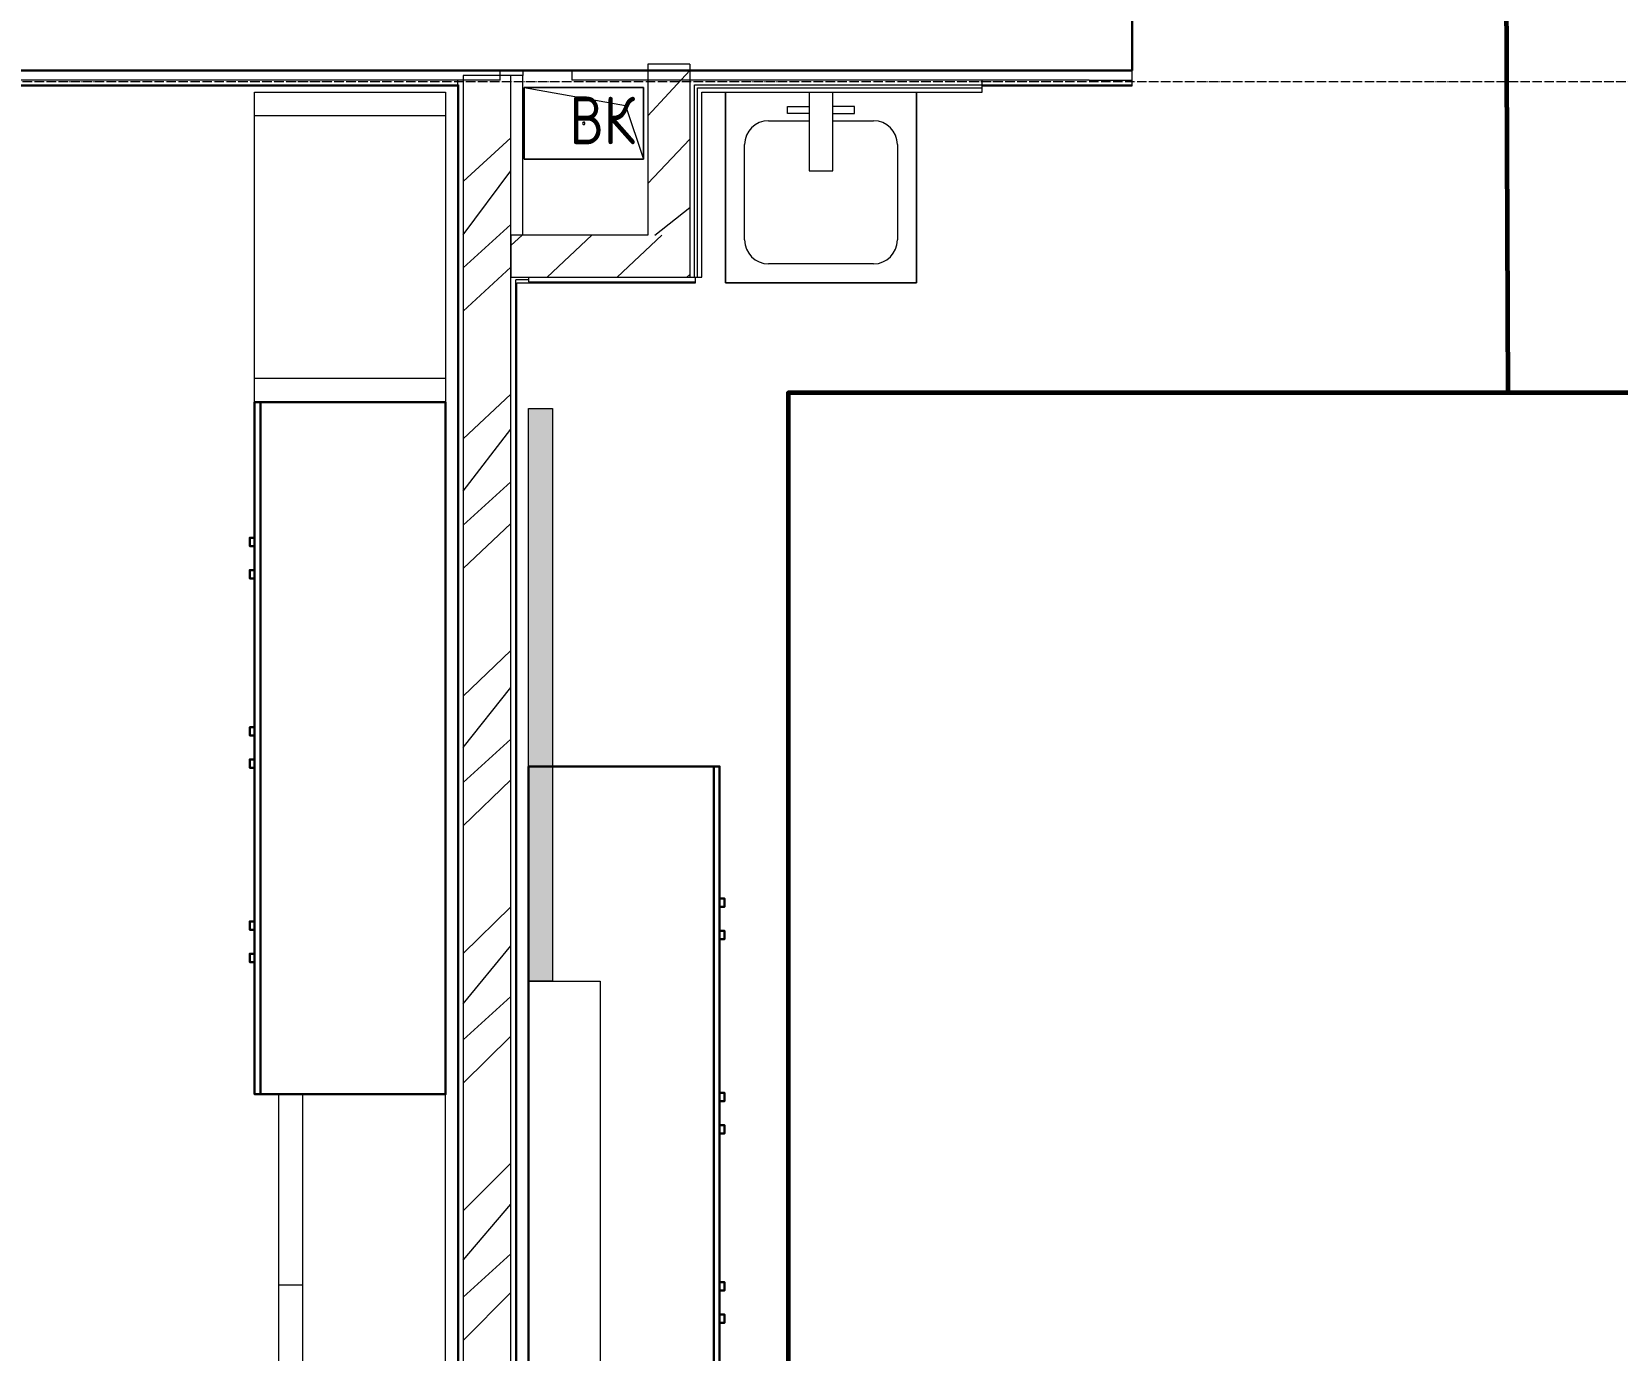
# Model space of a CAD drawing. Header units: millimetres. Extents: x -32 to 417638015, y -35 to 175284279.
# Drawn here: x 417154918 to 417158239, y 175237336 to 175240099 of the extents above; entities that cross this region are included whole.
import ezdxf
from ezdxf import colors
from ezdxf.entities.mleader import LeaderData, LeaderLine
from ezdxf.math import Vec2, Vec3

# ---------------------------------------------------------------- set-up
doc = ezdxf.new("R2010")
doc.units = ezdxf.units.MM
doc.linetypes.add('ADSK_Линия сетки', pattern=[25, 20, -2.5, 0, -2.5])
for name, color, linetype, lineweight in [('_ЭМ_гофра', 5, 'Continuous', 60), ('_ЭМ_ТХобщее_слой', 7, 'Continuous', 30), ('Аннотация', 7, 'Continuous', 18), ('Обобщенные модели', 7, 'Continuous', 18), ('Оси', 253, 'Continuous', 9), ('Перекрытие', 7, 'Continuous', 18), ('Сантехника', 7, 'Continuous', 18), ('Стены внутренние', 7, 'Continuous', 18), ('Стены несущие', 7, 'Continuous', 30), ('Стены отделка', 7, 'Continuous', 30), ('Стены штриховка', 7, 'Continuous', 9), ('ТХ', 5, 'Continuous', 0), ('ШТРИХОВКА', 252, 'Continuous', 15)]:
    doc.layers.add(name, color=color, linetype=linetype, lineweight=lineweight)
doc.layers.add('_ЭМ_Надписи', color=7, linetype='Continuous')
doc.layers.add('ЭОМ_Лотки рабочие', color=5, linetype='Continuous')
doc.styles.add('GOST Common_4', font='GOST_Common.ttf', dxfattribs={"width": 0.9, "height": 199.9999999999999})
doc.styles.add('ЭОМ', font='isocpeur.ttf', dxfattribs={"width": 0.85, "height": 250})
pattern_1 = [(45, (507.3426762534655, 158.9018102923892), (-70.71067811865476, 70.71067811865476), [])]

# ---------------------------------------------------------------- blocks, each defined once
blk = doc.blocks.new('GM_Отверстие прямоугольное _в плите_ - Отверстие-V7-План 3-го этажа')
at = {"layer": 'Обобщенные модели'}
for p, q in [((-74.99999999999937, -125.0000000000024), (-74.99999999999937, 125.0000000000024)), ((-74.99999999999937, 125.0000000000024), (75.00000000000061, 125.0000000000024)), ((75.00000000000061, 125.0000000000024), (-74.99999999999937, 125.0000000000024)), ((-74.99999999999937, 125.0000000000024), (-74.99999999999937, -125.0000000000024)), ((-37.50000000000647, 87.50000000000036), (75.00000000000061, 125.0000000000024)), ((75.00000000000061, 125.0000000000024), (75.00000000000061, -125.0000000000024)), ((75.00000000000061, -125.0000000000024), (75.00000000000061, 125.0000000000024)), ((-74.99999999999937, -125.0000000000024), (-37.50000000000647, 87.50000000000036)), ((75.00000000000061, -125.0000000000024), (-74.99999999999937, -125.0000000000024)), ((-74.99999999999937, -125.0000000000024), (75.00000000000061, -125.0000000000024))]:
    blk.add_line(p, q, dxfattribs=at)
for radius, start, end in [(2.500000000000002, 359.9999999999996, 179.9999999999998), (2.500000000000002, 179.9999999999998, 359.9999999999989), (2.499999999999999, 60.00000000000033, 165.0000000000002), (2.499999999999998, 299.9999999999994, 359.9999999999994), (2.500000000000002, 195.0000000000001, 269.9999999999996)]:
    blk.add_arc((0, 0), radius, start, end, dxfattribs=at)
blk = doc.blocks.new('GM_Отверстие прямоугольное _в плите_ - Отверстие-V21-План 3-го этажа')
at = {"layer": 'Обобщенные модели'}
for p, q in [((-74.99999999999937, -125.0000000000024), (-74.99999999999937, 125.0000000000024)), ((-74.99999999999937, 125.0000000000024), (75.00000000000061, 125.0000000000024)), ((75.00000000000061, 125.0000000000024), (-74.99999999999937, 125.0000000000024)), ((-74.99999999999937, 125.0000000000024), (-74.99999999999937, -125.0000000000024)), ((-37.50000000000647, 87.50000000000036), (75.00000000000061, 125.0000000000024)), ((75.00000000000061, 125.0000000000024), (75.00000000000061, -125.0000000000024)), ((75.00000000000061, -125.0000000000024), (75.00000000000061, 125.0000000000024)), ((-74.99999999999937, -125.0000000000024), (-37.50000000000647, 87.50000000000036)), ((75.00000000000061, -125.0000000000024), (-74.99999999999937, -125.0000000000024)), ((-74.99999999999937, -125.0000000000024), (75.00000000000061, -125.0000000000024))]:
    blk.add_line(p, q, dxfattribs=at)
for radius, start, end in [(2.500000000000002, 359.9999999999996, 179.9999999999998), (2.500000000000002, 179.9999999999998, 359.9999999999989), (2.499999999999999, 60.00000000000033, 165.0000000000002), (2.499999999999998, 299.9999999999994, 359.9999999999994), (2.500000000000002, 195.0000000000001, 269.9999999999996)]:
    blk.add_arc((0, 0), radius, start, end, dxfattribs=at)
blk = doc.blocks.new('ТХ 3 этаж')
at = {"lineweight": 0}
h = blk.add_hatch(color=8, dxfattribs=at)
h.dxf.hatch_style = 1
h.paths.add_polyline_path([(31577.73793012381, 7650.591227744997), (31627.73793012381, 7650.591227744997), (31627.73793012381, 6450.591227744997), (31577.73793012381, 6450.591227744997)])
at = {"color": 8, "linetype": 'Continuous'}
for p, q in [((31015.7654245125, 7663.59776677069), (31015.7654245125, 6213.59776677069)), ((31965.71043573524, 5450.591227744997), (31965.71043573524, 6900.591227744997))]:
    blk.add_line(p, q, dxfattribs=at)
for points in [[(31403.73793012387, 7663.59776677069), (31003.73793012387, 7663.59776677069), (31003.73793012387, 6213.59776677069), (31403.73793012387, 6213.59776677069)], [(31003.73793012387, 7362.255356575537), (31003.73793012387, 7379.633026365365), (30993.51649659796, 7379.633026365365), (30993.51649659796, 7362.255356575537)], [(31003.73793012387, 7294.576802361), (31003.73793012387, 7311.954472150828), (30993.51649659796, 7311.954472150828), (30993.51649659796, 7294.576802361)], [(31003.73793012387, 6965.365907704167), (31003.73793012387, 6982.743577493995), (30993.51649659796, 6982.743577493995), (30993.51649659796, 6965.365907704167)], [(31003.73793012387, 6897.687353489629), (31003.73793012387, 6915.065023279458), (30993.51649659796, 6915.065023279458), (30993.51649659796, 6897.687353489629)], [(31577.73793012387, 5450.591227744997), (31977.73793012387, 5450.591227744997), (31977.73793012387, 6900.591227744997), (31577.73793012387, 6900.591227744997)], [(31977.73793012387, 6623.524414987129), (31977.73793012387, 6606.1467451973), (31987.95936364977, 6606.1467451973), (31987.95936364977, 6623.524414987129)], [(31003.73793012387, 6558.343133743096), (31003.73793012387, 6575.720803532924), (30993.51649659796, 6575.720803532924), (30993.51649659796, 6558.343133743096)], [(31977.73793012387, 6555.845860772592), (31977.73793012387, 6538.468190982763), (31987.95936364977, 6538.468190982763), (31987.95936364977, 6555.845860772592)], [(31003.73793012387, 6490.664579528559), (31003.73793012387, 6508.042249318387), (30993.51649659796, 6508.042249318387), (30993.51649659796, 6490.664579528559)], [(31977.73793012387, 6216.501641026058), (31977.73793012387, 6199.123971236229), (31987.95936364977, 6199.123971236229), (31987.95936364977, 6216.501641026058)], [(31977.73793012387, 6148.823086811521), (31977.73793012387, 6131.445417021692), (31987.95936364977, 6131.445417021692), (31987.95936364977, 6148.823086811521)], [(31977.73793012387, 5819.612192154687), (31977.73793012387, 5802.234522364859), (31987.95936364977, 5802.234522364859), (31987.95936364977, 5819.612192154687)], [(31977.73793012387, 5751.93363794015), (31977.73793012387, 5734.555968150322), (31987.95936364977, 5734.555968150322), (31987.95936364977, 5751.93363794015)]]:
    blk.add_lwpolyline(points, close=True, dxfattribs=at)
at = {"color": 8, "lineweight": 0}
blk.add_lwpolyline([(31577.73793012381, 7650.591227744997), (31627.73793012381, 7650.591227744997), (31627.73793012381, 6450.591227744997), (31577.73793012381, 6450.591227744997), (31577.73793012381, 7650.591227744997)], dxfattribs=at)
at = {"color": 8, "linetype": 'Continuous', "lineweight": 5}
blk.add_lwpolyline([(31727.73793012387, 6450.591227744997), (31727.73793012387, 4450.591227744997), (31577.73793012387, 4450.591227744997), (31577.73793012387, 6450.591227744997)], close=True, dxfattribs=at)
at = {"layer": 'ТХ', "color": 8}
for p, q in [((31103.73793012387, 6213.597766770748), (31103.73793012387, 5413.597766770748)), ((31103.73793012387, 5813.597766770748), (31053.73793012387, 5813.597766770748))]:
    blk.add_line(p, q, dxfattribs=at)
for points in [[(31403.73793012387, 8313.59776677069), (31403.73793012387, 7663.59776677069), (31003.73793012387, 7663.59776677069), (31003.73793012387, 8313.59776677069)], [(31403.73793012387, 5413.597766770748), (31403.73793012387, 6213.597766770748), (31053.73793012387, 6213.597766770748), (31053.73793012387, 5413.597766770748)]]:
    blk.add_lwpolyline(points, close=True, dxfattribs=at)
for points in [[(31403.73793012387, 8263.59776677069), (31003.73793012387, 8263.59776677069)], [(31403.73793012387, 7713.59776677069), (31003.73793012387, 7713.59776677069)]]:
    blk.add_lwpolyline(points, dxfattribs=at)
blk = doc.blocks.new('План 3 этажа')
at = {"layer": 'Стены внутренние', "lineweight": 9}
h = blk.add_hatch(dxfattribs=at)
h.set_pattern_fill('FP_4', color=8, style=0, pattern_type=2)
h.set_pattern_definition(pattern_1)
h.paths.add_polyline_path([(24816.34267625352, 8132.544138378141), (24904.34267625352, 8132.544138378141), (24904.34267625352, 8477.139945119481), (24816.34267625352, 8477.139945119481), (24816.34267625352, 8263.885909329929)])
h = blk.add_hatch(dxfattribs=at)
h.set_pattern_fill('FP_4', color=8, style=0, pattern_type=2)
h.set_pattern_definition(pattern_1)
h.paths.add_polyline_path([(24529.84267625347, 8044.544138378046), (24904.34267625352, 8044.544138378144), (24904.34267625352, 8132.544138378141), (24529.84267625347, 8132.544138378217)])
at = {"layer": 'Стены штриховка'}
h = blk.add_hatch(dxfattribs=at)
h.set_pattern_fill('ANSI34', color=8, scale=20)
h.set_pattern_definition([(45, (507.3426762534655, 158.9018102923892), (-269.4076836320746, 269.4076836320746), []), (45, (597.1452762534609, 158.9018102923892), (-269.4076836320746, 269.4076836320746), []), (45, (686.9478762534563, 158.9018102923892), (-269.4076836320746, 269.4076836320746), []), (45, (776.7506762534613, 158.9018102923892), (-269.4076836320746, 269.4076836320746), [])])
h.paths.add_polyline_path([(24529.84267625347, 2557.133406092879), (24529.84267625347, 8467.139945119492), (24429.84267625347, 8467.139945119492), (24429.84267625347, 2557.133406092879)])
at = {"layer": 'Обобщенные модели', "color": 8}
for p, q in [((24557.34267625346, 8291.544138378129), (24557.34267625347, 8441.544138378129)), ((24557.34267625347, 8441.544138378129), (24807.34267625347, 8441.544138378127)), ((24557.34267625347, 8441.544138378129), (24769.84267625347, 8404.044138378134)), ((24807.34267625347, 8441.544138378127), (24557.34267625347, 8441.544138378129)), ((24557.34267625347, 8441.544138378129), (24557.34267625346, 8291.544138378129)), ((24807.34267625347, 8441.544138378127), (24807.34267625347, 8291.544138378127)), ((24807.34267625347, 8291.544138378127), (24807.34267625347, 8441.544138378127)), ((24769.84267625347, 8404.044138378134), (24807.34267625347, 8291.544138378127)), ((24807.34267625347, 8291.544138378127), (24557.34267625346, 8291.544138378129)), ((24557.34267625346, 8291.544138378129), (24807.34267625347, 8291.544138378127))]:
    blk.add_line(p, q, dxfattribs=at)
for radius, start, end in [(2.500000000000002, 90, 270), (2.500000000000002, 104.9999999999945, 180), (2.499999999999998, 209.9999999999582, 270), (2.500000000000002, 270, 90), (2.499999999999999, 330.0000000000418, 75.00000000000556)]:
    blk.add_arc((24682.34267625347, 8366.544138378129), radius, start, end, dxfattribs=at)
at = {"layer": 'Оси', "color": 8, "linetype": 'ADSK_Линия сетки'}
blk.add_line((-10051.7742391639, 8453.901810291998), (56512.195554265, 8453.90181029178), dxfattribs=at)
at = {"layer": 'Перекрытие', "color": 8}
blk.add_line((24554.84267625347, 8477.139945119474), (24554.84267625347, 8467.139945119481), dxfattribs=at)
at = {"layer": 'Сантехника', "color": 8}
for p, q in [((24979.34267625347, 8432.139945119474), (24979.34267625347, 8032.139945119474)), ((24979.34267625347, 8032.139945119474), (24979.34267625347, 8432.139945119474)), ((25154.34262364611, 8432.139945119474), (25154.34262364611, 8267.127029644413)), ((25204.34272886088, 8267.127029644413), (25204.34272886088, 8432.139945119474)), ((25379.34267625347, 8032.139945119474), (25379.34267625347, 8432.139945119474)), ((25379.34267625347, 8432.139945119474), (25379.34267625347, 8032.139945119474)), ((25069.34267625347, 8372.140683788835), (25154.34262364611, 8372.140683788835)), ((25109.34267625347, 8402.139967682917), (25154.34262364611, 8402.139967682917)), ((25109.34267625347, 8387.13995075997), (25109.34267625347, 8402.139967682917)), ((25154.34262364611, 8387.13995075997), (25109.34267625347, 8387.13995075997)), ((25249.34272886088, 8402.139934432606), (25204.34272886088, 8402.139934432606)), ((25204.34272886088, 8387.139939480141), (25249.34272886088, 8387.139939480141)), ((25204.34272886088, 8372.140683788835), (25289.34193824657, 8372.140683788835)), ((25249.34272886088, 8387.139939480141), (25249.34272886088, 8402.139934432606)), ((25019.34267625347, 8122.139206445974), (25019.34267625347, 8322.14068378883)), ((25339.34193824657, 8322.140683788835), (25339.34193824657, 8122.13920644598)), ((25154.34262364611, 8267.127029644413), (25204.34272886088, 8267.127029644413)), ((25289.34193824657, 8072.13920644598), (25069.34267625346, 8072.13920644598)), ((24979.34267625347, 8032.139945119474), (25379.34267625347, 8032.139945119474)), ((25379.34267625347, 8032.139945119474), (24979.34267625347, 8032.139945119474))]:
    blk.add_line(p, q, dxfattribs=at)
for centre, radius, start, end in [((25069.34267625347, 8322.14068378883), 50.00000000000545, 90, 180), ((25289.34193824657, 8322.140683788835), 50.00000000000004, 0, 90), ((25069.34267625346, 8122.139206445975), 49.99999999999496, 180, 270), ((25289.34193824657, 8122.13920644598), 49.99999999999994, 270, 0)]:
    blk.add_arc(centre, radius, start, end, dxfattribs=at)
at = {"layer": 'Стены несущие', "color": 8}
for q in [(25831.34267625347, 8847.13994511947), (18791.34267625347, 8477.139945119496)]:
    blk.add_line((25831.34267625347, 8477.139945119474), q, dxfattribs=at)
at = {"layer": 'Стены отделка', "color": 8, "lineweight": 9}
for p, q in [((24507.34267625347, 8457.139945119477), (24507.34267625347, 8477.139945119477)), ((24657.34267625347, 8477.139945119477), (24657.34267625347, 8457.139945119477)), ((24904.34267625347, 8490.544138378133), (24816.34267625347, 8490.544138378133)), ((24816.34267625347, 8490.544138378133), (24816.34267625347, 8132.544138378134)), ((24904.34267625347, 8490.544138378133), (24904.34267625347, 8044.544138378134)), ((25831.34267625347, 8445.139945119474), (25831.34267625347, 8477.13994511947)), ((24507.34267625347, 8457.139945119477), (18767.34267625347, 8457.1399451195)), ((18767.34267625347, 8445.1399451195), (24417.84267625347, 8445.139945119496)), ((24417.84267625347, 8457.139945119481), (24417.84267625347, 2557.133406092883)), ((24554.84267625347, 8467.139945119477), (24429.84267625347, 8467.139945119477)), ((24429.84267625347, 8467.139945119477), (24429.84267625347, 2557.133406092883)), ((24529.84267625347, 2557.133406092883), (24529.84267625347, 8467.139945119477)), ((24554.84267625347, 8132.544138378134), (24554.84267625347, 8467.139945119477)), ((25741.34267625347, 8457.139945119474), (24657.34267625347, 8457.139945119477)), ((25516.84267625347, 8432.139945119474), (25516.84267625347, 8457.139945119474)), ((25516.84267625347, 8445.139945119474), (25831.34267625347, 8445.139945119474)), ((24929.34267625347, 8432.139945119477), (25516.84267625347, 8432.139945119474)), ((24929.34267625347, 8044.544138378134), (24929.34267625347, 8432.139945119477)), ((24816.34267625347, 8132.544138378132), (24529.84267625347, 8132.544138378132)), ((24529.84267625347, 8044.544138378134), (24929.34267625347, 8044.544138378134)), ((24566.84267625347, 8038.544138378134), (24539.84267625347, 8038.544138378134)), ((24566.84267625347, 8044.544138378134), (24566.84267625347, 8038.544138378134)), ((24916.34267625347, 8032.544138378137), (24916.34267625347, 8044.544138378137)), ((24541.84267625347, 2769.133406092918), (24541.84267625347, 8032.544138378135)), ((24541.84267625347, 8032.544138378135), (24916.34267625347, 8032.544138378137))]:
    blk.add_line(p, q, dxfattribs=at)
at = {"layer": 'Стены штриховка', "color": 8}
for p, q in [((18767.34267625347, 8447.1399451195), (24419.84267625347, 8447.139945119481)), ((24419.84267625347, 8447.139945119481), (24419.8426762537, 2557.133406092883)), ((24914.34267625347, 8447.139945119474), (25831.34267625347, 8447.139945119474)), ((24914.34267625347, 8044.544138378134), (24914.34267625347, 8447.139945119474)), ((24920.34267625347, 8441.139945119474), (25516.84267625347, 8441.139945119474)), ((24920.34267625347, 8044.544138378134), (24920.34267625347, 8441.139945119477)), ((25741.34267625347, 8457.139945119474), (25831.34267625347, 8457.139945119474)), ((24529.84267625347, 8132.544138378134), (24529.84267625347, 8044.544138378134)), ((24539.84267625347, 2767.133406092918), (24539.84267625347, 8038.544138378134)), ((24566.84267625347, 8038.544138378134), (24566.84267625347, 8034.544138378134)), ((24566.84267625347, 8034.544138378134), (24916.34267625347, 8034.544138378135))]:
    blk.add_line(p, q, dxfattribs=at)
at = {"layer": 'Обобщенные модели', "color": 8, "rotation": 269.9999999999994}
for name in ['GM_Отверстие прямоугольное _в плите_ - Отверстие-V7-План 3-го этажа', 'GM_Отверстие прямоугольное _в плите_ - Отверстие-V21-План 3-го этажа']:
    blk.add_blockref(name, (24682.34267625347, 8366.544138378129), dxfattribs=at)
at = {"layer": 'ЭОМ_Лотки рабочие'}
blk.add_blockref('ТХ 3 этаж', (-7010.895253870607, 118.5421783487909), dxfattribs=at)
at = {"layer": 'Аннотация', "color": 8, "lineweight": 9, "insert": (24652.2183865594, 8422.870292851774), "char_height": 100, "width": 156.348, "attachment_point": 1, "line_spacing_factor": 1.022765581104984, "style": 'GOST Common_4'}
blk.add_mtext('\\pxt3.6,7.2,10.8,14.4,18,21.6,25.2,28.8,32.4,36,39.6,43.2,46.8,50.4,54,57.6,61.2,64.8,68.4,72,75.6,79.2,82.8,86.4,90,93.6,97.2,100.8,104.4,108,111.6,115.2;{ВК}', dxfattribs=at)
blk = doc.blocks.new('_ЭМ_ТХ2_3 этаж_нов')
at = {"lineweight": 0}
h = blk.add_hatch(color=8, dxfattribs=at)
h.dxf.hatch_style = 1
h.paths.add_polyline_path([(30559.93464696151, 7615.231595801772), (30609.93464696151, 7615.231595801772), (30609.93464696151, 6415.231595801772), (30559.93464696151, 6415.231595801772)])
at = {"color": 8, "linetype": 'Continuous'}
for p, q in [((29997.9621413502, 7628.238134827479), (29997.9621413502, 6178.238134827479)), ((30947.90715257294, 5415.231595801772), (30947.90715257294, 6865.231595801772))]:
    blk.add_line(p, q, dxfattribs=at)
for points in [[(30385.93464696157, 7628.238134827479), (29985.93464696157, 7628.238134827479), (29985.93464696157, 6178.238134827479), (30385.93464696157, 6178.238134827479)], [(29985.93464696157, 7326.895724632326), (29985.93464696157, 7344.273394422155), (29975.71321343567, 7344.273394422155), (29975.71321343567, 7326.895724632326)], [(29985.93464696157, 7259.217170417789), (29985.93464696157, 7276.594840207617), (29975.71321343567, 7276.594840207617), (29975.71321343567, 7259.217170417789)], [(29985.93464696157, 6930.006275760956), (29985.93464696157, 6947.383945550784), (29975.71321343567, 6947.383945550784), (29975.71321343567, 6930.006275760956)], [(29985.93464696157, 6862.327721546419), (29985.93464696157, 6879.705391336247), (29975.71321343567, 6879.705391336247), (29975.71321343567, 6862.327721546419)], [(30559.93464696157, 5415.231595801772), (30959.93464696157, 5415.231595801772), (30959.93464696157, 6865.231595801772), (30559.93464696157, 6865.231595801772)], [(30959.93464696157, 6588.164783043903), (30959.93464696157, 6570.787113254075), (30970.15608048748, 6570.787113254075), (30970.15608048748, 6588.164783043903)], [(29985.93464696157, 6522.983501799885), (29985.93464696157, 6540.361171589713), (29975.71321343567, 6540.361171589713), (29975.71321343567, 6522.983501799885)], [(30959.93464696157, 6520.486228829366), (30959.93464696157, 6503.108559039538), (30970.15608048748, 6503.108559039538), (30970.15608048748, 6520.486228829366)], [(29985.93464696157, 6455.304947585348), (29985.93464696157, 6472.682617375176), (29975.71321343567, 6472.682617375176), (29975.71321343567, 6455.304947585348)], [(30959.93464696157, 6181.142009082832), (30959.93464696157, 6163.764339293004), (30970.15608048748, 6163.764339293004), (30970.15608048748, 6181.142009082832)], [(30959.93464696157, 6113.463454868295), (30959.93464696157, 6096.085785078467), (30970.15608048748, 6096.085785078467), (30970.15608048748, 6113.463454868295)], [(30959.93464696157, 5784.252560211462), (30959.93464696157, 5766.874890421634), (30970.15608048748, 5766.874890421634), (30970.15608048748, 5784.252560211462)], [(30959.93464696157, 5716.574005996925), (30959.93464696157, 5699.196336207096), (30970.15608048748, 5699.196336207096), (30970.15608048748, 5716.574005996925)]]:
    blk.add_lwpolyline(points, close=True, dxfattribs=at)
at = {"color": 8, "lineweight": 0}
blk.add_lwpolyline([(30559.93464696151, 7615.231595801772), (30609.93464696151, 7615.231595801772), (30609.93464696151, 6415.231595801772), (30559.93464696151, 6415.231595801772), (30559.93464696151, 7615.231595801772)], dxfattribs=at)
at = {"color": 8, "linetype": 'Continuous', "lineweight": 5}
blk.add_lwpolyline([(30709.93464696156, 6415.231595801772), (30709.93464696156, 4415.231595801772), (30559.93464696157, 4415.231595801772), (30559.93464696157, 6415.231595801772)], close=True, dxfattribs=at)
at = {"layer": 'ТХ', "color": 8}
for p, q in [((30085.93464696157, 6178.238134827494), (30085.93464696157, 5378.238134827494)), ((30085.93464696157, 5778.238134827494), (30035.93464696157, 5778.238134827494))]:
    blk.add_line(p, q, dxfattribs=at)
for points in [[(30385.93464696157, 8278.23813482748), (30385.93464696157, 7628.238134827478), (29985.93464696157, 7628.238134827478), (29985.93464696157, 8278.23813482748)], [(30385.93464696157, 5378.238134827494), (30385.93464696157, 6178.238134827494), (30035.93464696157, 6178.238134827494), (30035.93464696157, 5378.238134827494)]]:
    blk.add_lwpolyline(points, close=True, dxfattribs=at)
for points in [[(30385.93464696157, 8228.23813482748), (29985.93464696157, 8228.23813482748)], [(30385.93464696157, 7678.238134827478), (29985.93464696157, 7678.238134827478)]]:
    blk.add_lwpolyline(points, dxfattribs=at)

msp = doc.modelspace()

# ---------------------------------------------------------------- linework, layer by layer
at = {"layer": '_ЭМ_гофра', "linetype": 'ByBlock'}
for points in [[(417158010.3780227, 175239342.3608804), (417158000.0216534, 175241905.7510279)], [(417163489.7259248, 175239985.8030959), (417163489.7259248, 175239342.3608804), (417156502.3344749, 175239342.3608804), (417156502.3344749, 175235112.9321193), (417155946.4266139, 175234726.2783365)]]:
    msp.add_lwpolyline(points, dxfattribs=at)

# ---------------------------------------------------------------- block references
at = {"layer": '_ЭМ_ТХобщее_слой', "lineweight": 50}
msp.add_blockref('_ЭМ_ТХ2_3 этаж_нов', (417125398.491967, 175231694.5649611), dxfattribs=at)
at = {"layer": 'ШТРИХОВКА'}
msp.add_blockref('План 3 этажа', (417131391.5839376, 175231540.6631508), dxfattribs=at)

# ---------------------------------------------------------------- leaders
at = {"layer": '_ЭМ_Надписи', "color": 7, "ltscale": 5}
ml = msp.add_multileader_mtext('Standard', dxfattribs=at)
ml.set_content('{\\fGOST Common|b0|i0|c204|p34;\\W0.9;\\C256;3ЩРС-1\\fISOCPEUR|b0|i0|c204|p34;\\W0.85; Гр.8 Резерв\\P\\fGOST Common|b0|i0|c0|p34;\\W0.9;h=\\fGOST Common|b0|i0|c204|p34;1\\fGOST Common|b0|i0|c0|p34;.\\fGOST Common|b0|i0|c204|p34;8м}', color=1, style='ЭОМ')
ml.set_leader_properties()
ml.build(insert=Vec2(0, 0))
ml.multileader.update_dxf_attribs({"text_left_attachment_type": 6, "text_right_attachment_type": 6, "dogleg_length": 0, "arrow_head_size": 200})
ctx = ml.context
ctx.base_point, ctx.char_height, ctx.arrow_head_size, ctx.landing_gap_size, ctx.plane_origin = Vec3(417154119.4444926, 175241605.7510279), 250, 200, 0, Vec3(417128636.977052, 175255912.6090008)
ctx.left_attachment, ctx.right_attachment = 6, 6
notes = []
notes.append((ctx, [(0, (1, 1, 0), (417154119.4444926, 175241605.7510279), (1, 0), 0, [(0, [(417151662.9253945, 175239985.8030959), (417154644.3022888, 175239994.5649602)], 0, [])])]))
ctx.mtext.insert, ctx.mtext.width, ctx.mtext.defined_height, ctx.mtext.flow_direction = Vec3(417154119.4444926, 175241905.7510279), 2273.287500041229, 545.6159617257083, 5
for ctx, leaders in notes:
    for number, flags, end, landing, length, lines in leaders:
        leader = LeaderData()
        leader.index, (leader.has_last_leader_line, leader.has_dogleg_vector, leader.attachment_direction) = number, flags
        leader.last_leader_point, leader.dogleg_vector, leader.dogleg_length = Vec3(end), Vec3(landing), length
        for number, points, colour, breaks in lines:
            line = LeaderLine()
            line.index, line.vertices, line.color, line.breaks = number, Vec3.list(points), colors.encode_raw_color(colour), breaks
            leader.lines.append(line)
        ctx.leaders.append(leader)

doc.saveas('drawing.dxf')
